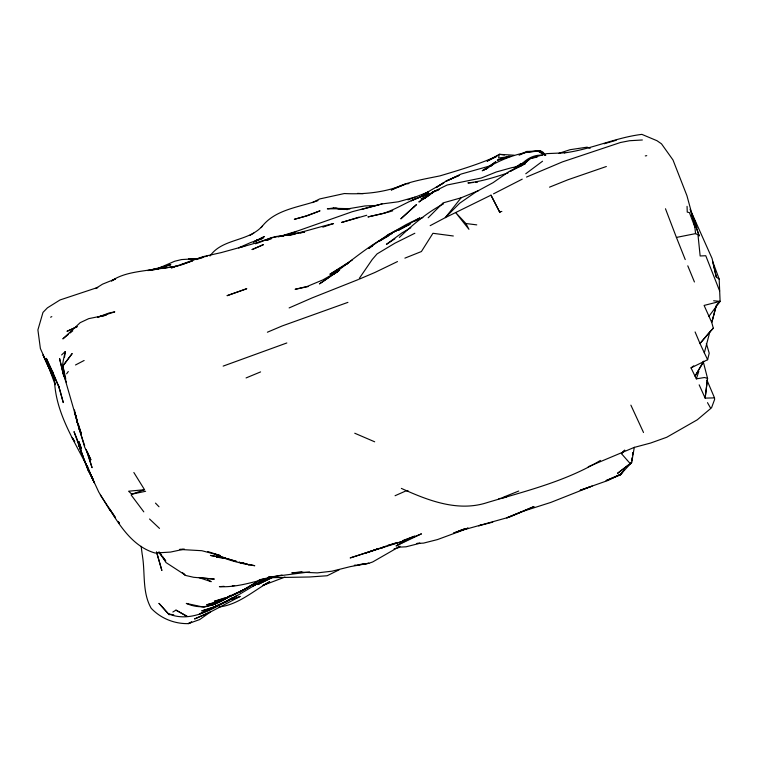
<?xml version="1.0" encoding="UTF-8"?>
<svg xmlns="http://www.w3.org/2000/svg" width="758" height="758" viewBox="0 0 758 758"><rect width="100%" height="100%" fill="white"/><g stroke="black" fill="none" stroke-linecap="round" stroke-linejoin="round"><path stroke-width="1.14" d="M632.087 460.883L632.333 457.434L631.698 462.465L619.978 475.086L606.04 480.619L621.484 473.854L624.109 469.922M632.532 455.075L632.712 452.753L632.523 455.103M703.253 361.727L707.555 378.384L705.139 398.111L714.519 397.893L714.605 399.457L711.544 407.776L697.265 419.818L666.727 437.271L650.61 443.042L634.124 447.447L588.246 466.748M64.553 357.122L65.273 351.532L61.606 354.952M632.153 459.765L634.313 447.286M65.273 351.532C63.293 360.694 59.986 370.615 65.472 379.256M699.16 384.837L705.139 398.111L707.555 378.384L704.495 377.512L696.346 378.867L691.031 367.876L707.631 359.718L709.213 353.2L706.371 343.488M712.217 320.947L716.338 305.303L720.1 301.371L719.181 279.105L712.681 261.51L716.291 277.077L719.181 279.105M707.631 359.718L704.324 352.83L709.895 331.71L713.297 328.205L711.781 322.52L704.097 305.427L720.1 301.371L708.787 316.503M711.781 322.52L716.054 306.374M696.346 378.867L698.81 371.335M703.595 361.206L695.048 376.167L703.756 361.538M359.226 278.499L372.216 259.53L377.067 253.902L394.899 243.204L414.844 233.265M621.986 472.31L619.978 475.086L621.484 473.854L608.011 480.458L580.164 490.293L591.041 486.446M66.609 373.817L68.296 371.534M478.573 190.618L461.101 197.81L445.316 217.631L430.174 225.657M544.974 155.172L538.919 151.609L539.488 150.899L545.296 154.765M261.226 227.608C274.244 209.568 298.33 207.521 317.962 200.605M709.895 331.71L699.994 343.507L704.324 352.83M519.514 166.476C525.228 159.805 532.988 154.528 542.16 155.238M713.297 328.205L699.994 343.507L695.095 331.947M209.994 256.005C222.416 238.22 248.359 241.887 262.391 226.017M621.437 453.616L624.725 450.243L621.437 453.616L627.141 460.125M428.166 217.792L443.079 202.907L461.101 197.81M507.5 157.541L508.864 156.271L510.788 156.423L498.575 158.015L499.314 154.319L504.449 155.011M399.333 237.434C412.788 224.681 426.953 212.515 443.458 203.902M523.56 164.382L530.486 158.46L546.745 153.628L564.795 152.832M339.584 270.199L319.44 283.899C344.085 267.659 365.527 246.568 392.284 233.502M68.258 334.505L62.838 338.892L80.196 322.652L88.733 318.644L106.196 315.091L101.667 316.37M70.058 333.046L72.768 330.848M630.249 463.621L631.698 462.465L617.486 473.371L630.249 463.621L627.378 460.409M519.656 166.694L530.486 158.46L537.1 157.143M368.909 248.397L372.614 245.601M523.238 164.306L526.801 161.634L509.736 171.602L525.436 163.567L508.76 171.715L493.098 182.659L475.986 191.907L459.613 203.267L445.316 217.631L490.985 195.166L499.892 212.524L490.985 195.166M691.031 367.876L693.731 365.839M525.758 173.772L542.538 161.217M369.042 248.198L372.642 245.564M371.164 246.492L388.096 234.686L403.569 227.305L388.096 234.686M488.559 166.855L495.827 161.776L488.124 167.063M260.326 579.463C246.416 589.26 231.143 597.711 214.372 601.227L225.221 597.749M334.344 273.818L337.954 271.336L322.785 279.939L307.085 286.496L295.099 289.31L308.193 286.543M352.347 259.985L329.872 274.282L347.088 263.85M232.09 597.711C213.737 608.778 191.082 622.82 169.119 614.113L169.157 614.681L159.038 603.415L169.157 614.681M394.871 238.789L386.4 244.37L401.797 233.019L410.836 227.713M436.172 187.482L445.856 181.257L461.158 174.046L492.577 165.168M253.475 242.323L257.606 239.689L255.162 241.196M327.693 277.845L329.559 276.661M331.426 275.476L337.954 271.336M95.764 288.419L102.491 284.184L115.586 278.868L111.653 280.934M421.95 195.299L443.809 182.811L436.144 187.567M514.388 167.622L524.517 162.496M172.852 612.028L175.97 610.133L187.018 616.301L175.97 610.133M414.929 220.853L419.913 217.887L406.212 224.548L391.27 233.161M95.811 288.571L97.744 287.443L60.005 299.969L47.422 307.843L42.988 312.391L37.9 329.91L40.382 348.509L54.699 380.649L43.026 354.971L49.09 368.151L55.173 384.723L54.557 381.596C56.12 413.281 73.877 440.066 87.672 467.534L83.882 459.253L84.574 461.082L78.804 445.098L88.459 471.059L93.063 479.397L88.468 470.178L94.362 482.713L87.9 468.643L98.767 492.094L109.844 510.162M249.685 235.52L253.759 233.142M514.303 167.935L521.097 163.965L519.296 164.619L523.731 163.15M224.245 602.098L218.427 605.471L201.723 610.891C220.417 606.391 236.676 595.94 253.001 586.228L264.409 579.121L253.295 585.962L267.46 578.174M388.627 235.833L378.81 241.48L394.056 231.664L410.087 224.188L398.433 230.243L412.873 221.791L422.869 217.537M230.053 599.559L237.453 595.343L225.884 601.909L213.946 607.006L230.053 599.559L225.884 601.909M111.568 280.839C124.407 272.255 140.524 271.648 155.295 269.033M207.948 609.868L199.42 614.037L208.962 609.631M348.652 262.903L344.568 265.177L347.211 263.727M230.697 595.324L219.555 601.549L206.697 604.789L217.518 601.511M208.062 609.811L203.845 612.161L209.066 609.678M425.788 193.48L428.696 191.869L407.975 199.875M600.421 460.428C565.676 481.425 525.815 491.013 487.29 502.563C457.898 512.237 427.995 500.451 401.361 488.398M75.506 364.977L84.129 360.486M493.524 193.84L522.243 179.153M255.361 241.177L264.504 236.496L255.001 241.233M312.41 202.594L319.649 198.956L344.35 193.536C365.28 194.579 386.201 192.248 405.644 184.033L391.251 190.04C406.297 181.835 423.371 179.333 439.924 175.884C459.225 170.143 478.601 164.344 497.03 156.157M522.925 163.775L517.809 166.324L521.826 164.42M339.271 569.732L327.172 575.748L309.501 576.99L269.014 577.71M50.615 317.204L51.809 316.617M191.708 621.958L188.297 623.626C174.359 623.919 160.762 618.424 151.174 608.267C142.068 592.292 145.328 573.256 142.409 555.718M191.348 622.138L188.297 623.626L199.724 619.551L210.26 612.085L240.21 596.413L232.63 599.445M496.168 156.783L487.091 161.179L499.314 154.319L514.038 155.201M397.486 261.567L374.888 272.482L359.339 279.115M487.205 168.342L482.202 170.768C499.323 159.72 518.993 151.913 539.488 150.899L542.112 153.277M273.051 577.217L257.748 584.579L272.615 577.17M520.395 154.499L526.649 151.496L540.426 150.87L542.643 151.894L545.751 155.229M211.15 608.683L215.329 606.684L211.084 608.646M488.853 167.461L483.623 169.934L486.788 168.721M289.13 307.928L311.993 297.951L358.392 279.512M519.107 155.21L525.105 152.424L540.426 150.87M77.06 326.66L66.979 331.322L77.051 326.755M526.526 177.059L562.464 161.88L620.461 142.504L629.595 140.723L642.358 139.984M395.07 495.723L406.117 490.824L408.401 491.099M446.936 180.774L459.196 175.373L445.856 181.257M431.198 193.47L425.56 194.512L411.262 200.785L423.684 195.668L430.402 193.934M523.873 510.93L534.02 506.543L506.723 517.856L522.859 511.366L509.385 517.108L464.616 529.558L437.499 539.573L423.589 543.098L416.881 543.495M267.394 332.212L282.166 325.949L347.922 302.366M386.324 545.931L381.312 548.053L384.164 546.897M424.243 197.715L421.012 199.06L435.092 190.94L439.384 189.453M246.075 377.939L260.591 371.913M384.003 546.878L350.168 557.935L400.556 541.979L414.645 536.143L402.725 540.577M465.071 528.838L456.932 532.182L453.644 532.694M242.314 246.881L245.355 245.639M592.131 486.058L550.763 502.44L523.92 511.006M259.748 242.304L271.478 237.595L284.307 235.605M549.531 187.16L567.875 179.788L606.343 166.514M503.123 497.305L518.728 491.042M415.024 197.089L398.282 201.799L382.032 203.93L352.328 211.681L297.761 230.906L278.461 236.866M404.886 258.137L421.41 251.533L432.932 233.293L453.322 235.994M254.963 241.366L263.102 238.211L250.68 242.541L238.59 247.847L241.385 247.127M397.95 547.058L399.987 546.272L372.642 561.981L368.89 563.279L350.404 566.605L332.042 571.181L317.289 572.896L301.921 572.195L291.83 572.849L301.949 571.93M604.135 143.783L616.188 140.287M459.623 530.733L464.891 528.733M207.076 610.19L212.411 608.181L209.151 609.404M98.152 317.071L109.076 312.997L114.771 311.87L97.659 317.28M284.932 577.084L262.543 585.574L269.696 581.718C253.305 590.908 238.4 604.713 219.147 606.978M438.058 190.182L432.562 192.2L418.861 201.998L435.092 190.94L432.562 192.2L447.135 185.009L481.273 178.026L496.272 171.981L511.877 167.641L520.926 166.106M181.683 264.722L192.769 260.695L179.409 265.527M385.993 212.846L367.924 216.93L382.894 213.462C399.333 208.497 413.309 197.052 430.478 194.209M491.876 165.528L488.607 166.694L491.8 165.585M508.068 172.9C494.974 177.164 481.671 181.503 467.913 182.934L473.276 182.498M368.435 552.156L378.829 548.479L364.551 553.492M133.853 472.509L144.541 489.706L131.826 494.188L131.143 494.983L143.802 511.858M223.155 366.105L286.827 342.967M508.864 156.271L497.305 160.194L508.542 157.048M322.813 227.144L333.548 223.563C317.99 227.116 302.906 232.422 287.178 235.331L304.489 231.92M455.406 532.334L468.179 528.089L458.183 531.15M255.437 243.792L258.686 242.731M558.911 153.334L570.035 149.714L587.08 147.166L590.122 148.322M228.471 596.707L243.915 589.667L255.853 582.599L239.68 592.055L243.915 589.667L219.555 601.549L228.291 597.162C214.637 605.841 201.647 610.152 186.288 603.415L203.987 607.234L216.418 603.302L211.918 605.225L224.008 599.54L220.768 600.525M387.423 545.58L397.277 542.434M196.132 259.587L204.025 257.123M283.549 235.691L282.563 235.994L296.113 231.882M359.093 217.148L341.479 222.482L366.739 215.281M387.12 212.505L392.729 210.8M259.217 580.003L263.585 578.705M270.511 576.573L268.256 577.226L309.662 571.902M361.358 209.54L382.032 203.93M394.056 548.896L400.527 547.077L406.07 546.802L420.027 543.259L416.796 543.477M387.423 545.627L400.556 541.979M203.286 257.18L198.132 258.573L181.55 259.568L174.71 261.235L157.493 268.702L170.806 264.703L152.671 269.516L155.57 269.024M205.342 256.621L207.408 256.062M271.061 238.997L266.608 240.172L268.749 239.632M492.757 522.167L478.63 525.787L481.529 525.076M282.033 575.028C261.15 578.913 240.978 587.753 219.394 586.673L224.084 586.332M300.282 233L304.64 232.005M145.621 491.279L131.826 494.188L128.595 491.212L144.541 489.706M498.755 498.726L506.335 497.134M263.14 578.913L271.032 577.302M665.477 208.753L676.42 237.425L695.56 233.616L697.985 234.857L700.155 255.967L705.764 255.73L719.645 290.987M281.171 236.07L285.662 235.188M343.876 209.53L364.958 205.939L378.28 205.371M564.539 152.879C590.975 149.468 615.382 137.577 641.865 134.374L656.968 140.704L661.488 143.831L672.99 159.966L686.947 195.716L692.954 217.868L699.217 235.975L691.751 214.505M184.402 549.114L170.55 552.07L155.115 553.037C133.351 546.821 120.247 526.554 109.057 508.239L114.951 516.766M645.276 155.921L646.745 155.655M178.291 265.935L161.89 268.54M288.239 235.35L294.853 234.241M425.56 194.512L432.212 193.423M358.439 564.881L368.89 563.279L357.681 564.805M158.64 269.005L147.81 270.549L175.96 266.248L171.412 267.906L202.879 256.706L221.213 252.604L251.713 244.209L276.405 236.458L294.388 234.213M406.733 183.881L408.903 183.569M333.245 208.052L327.342 208.829L350.234 208.696L335.51 208.346L347.41 209.578L333.245 208.052L344.17 209.227M268.976 577.473L271.099 577.208M354.318 565.26L356.374 565.07M183.114 549.124L179.58 549.446L201.827 550.706L220.483 555.642L207.768 551.54M475.418 182.327L477.559 182.157M499.389 211.653L501.862 211.473M232.289 585.735L234.639 585.574M192.352 258.914L188.496 259.103L194.039 259.037M526.649 151.496L528.487 151.581M357.539 193.375L363.167 193.669M225.41 558.03L216.466 557.215L225.022 558.125L210.421 555.425L225.458 558.144L236.771 561.526L226.689 558.542M713.657 300.774L720.1 301.371M465.914 223.515L468.946 229.323L455.605 212.515L465.914 223.515L476.763 224.87M169.119 614.113L173.753 614.795M249.306 564.435L254.754 565.724C240.798 563.516 226.86 560.134 214.192 553.728L220.512 556.249M241.669 562.758L249.259 564.862L242.532 562.777M221.507 556.628L225.458 558.144M354.753 433.235L374.679 441.8M538.919 151.609L545.57 155.267M207.37 579.482L211.188 581.68L199.288 577.719L214.334 579.084L193.641 577.293L185.265 575.369L183.559 573.787M159.493 528.402L149.553 519.012M182.488 572.622L184.98 574.896L166.03 562.569L158.972 551.767M155.485 503.113L159 506.761M158.839 552.525L165.765 561.005L162.42 556.306M115.472 517.856L100.302 494.946M118.182 521.551L119.537 523.399L118.229 521.504M159.749 552.535L161.084 554.42M74.701 441.592L72.19 437.679L74.635 441.469M707.489 402.65L710.35 407.69M65.785 379.009L63.293 373.931L59.56 358.506L62.668 371.647L66.467 382.506M53.363 373.4L46.304 358.335L59.456 388.181L58.461 385.623L63.265 402.583L59.749 389.29M630.883 405.151L643.523 432.505M690.936 211.169L712.094 258.516L716.291 277.077M714.519 397.893L707.072 380.364M691.523 213.311L696.09 224.188L691.571 213.368M52.634 371.865L59.456 388.181M687.781 265.821L694.432 281.976M685.241 259.577L676.42 237.425M691.628 214.561L696.82 227.751L693.191 218.778M87.426 466.142L93.234 480.581L92.874 479.681M62.668 371.647L65.586 379.18M83.882 459.253L88.459 471.059M695.56 233.616L694.868 227.03L689.429 212.591L687.25 212.117L687.061 206.328M76.861 420.88L81.352 433.879L78.254 423.855M690.064 209.284L694.148 221.194M65.605 378.081L62.886 365.962L72.067 353.692L62.886 365.962L65.387 380.336L84.602 447.021L90.922 459.812L86.128 449.532L92.059 467.686L87.369 452.09M78.832 428.27L84.707 445.865M156.489 551.796L161.871 570.49L156.688 552.525M79.315 429.672L74.445 412.2L74.824 413.612M692.206 214.306L694.868 227.03M74.455 409.974L77.78 424.395L75.99 415.365M141.149 546.31L142.286 555.027M414.048 206.754L400.802 218.873L416.54 204.575L414.048 206.754M429.189 195.062L424.12 198.7L430.279 194.418L429.189 195.062M397.893 544.888L396.036 545.959L421.476 533.84L411.092 538.028L397.893 544.888M263.339 244.673L252.139 249.543L263.339 244.673M210.26 612.085L194.721 618.898L210.26 612.085M319.848 210.904L307.909 215.566L294.322 219.318L305.029 216.324L319.848 210.904M246.663 288.741L227.192 295.639L246.663 288.741M243.564 563.554L239.064 562.218L243.564 563.554M77.344 439.858L74.019 431.624L82.992 456.856L77.344 439.858M80.566 446.358L78.851 441.478L81.438 448.963L80.566 446.358"/></g></svg>
